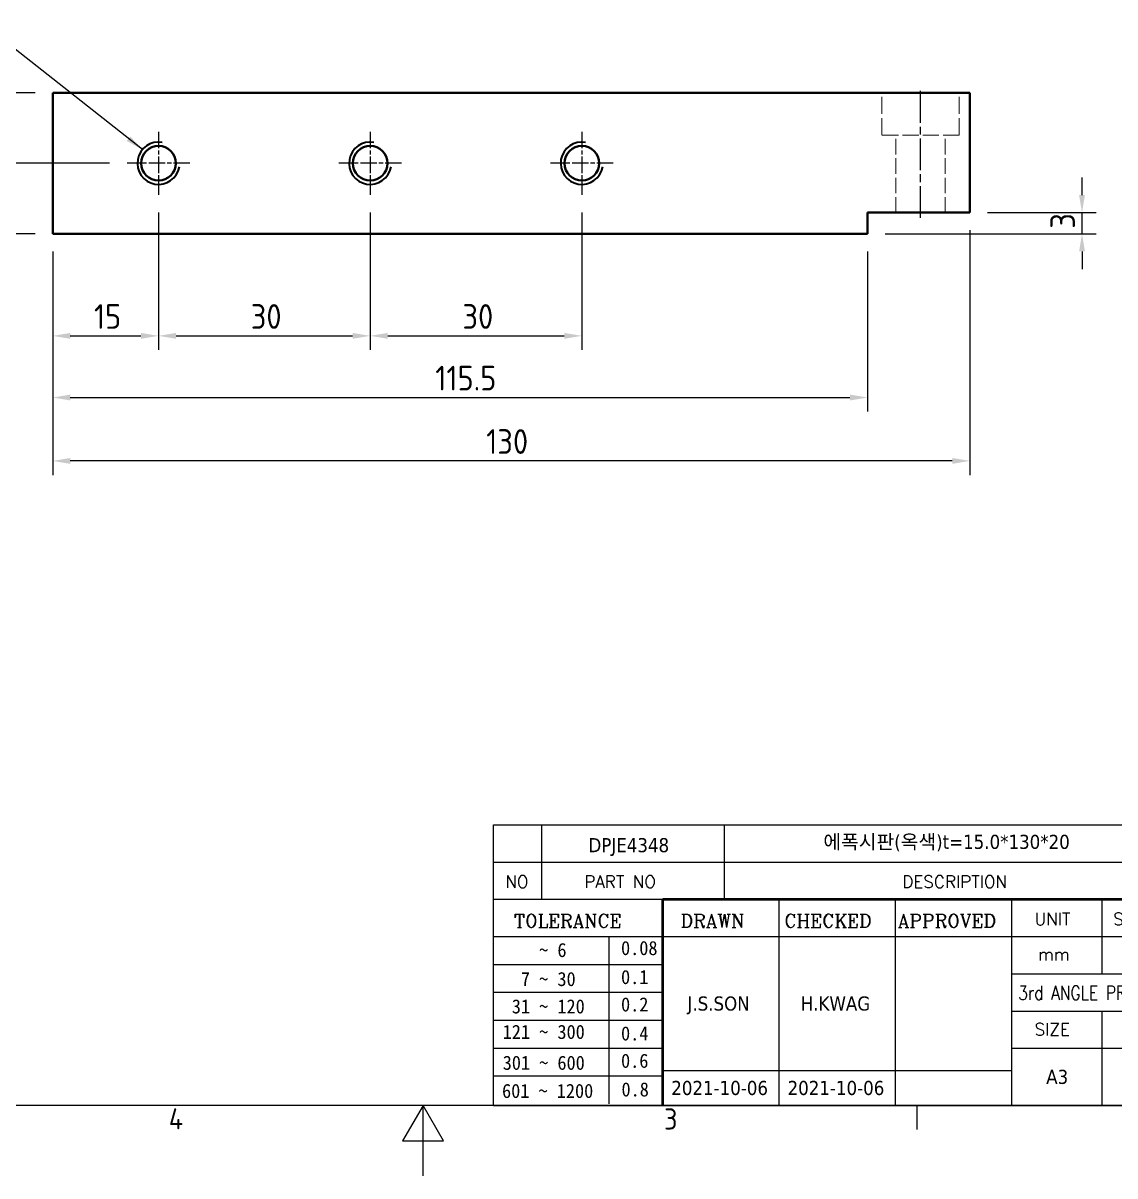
# Model space of a CAD drawing. Header units: millimetres. Extents: x 0 to 2375, y 0 to 3360.
# Drawn here: x 1663.3 to 1818.1, y 1507.4 to 1670.9 of the extents above; entities that cross this region are included whole.
import ezdxf
from ezdxf.enums import TextEntityAlignment as Align

# ---------------------------------------------------------------- set-up
doc = ezdxf.new("R2010")
doc.units = ezdxf.units.MM
doc.linetypes.add('DPJE4348$0$CHAIN', pattern=[0.35429999999999995, 0.2362, -0.0295, 0.0591, -0.0295])
doc.linetypes.add('DPJE4348$0$DASHED', pattern=[0.2067, 0.1654, -0.0413])
for name, color, linetype, lineweight in [('DPJE4348$0$가려진 것(ISO)', 2, 'DPJE4348$0$DASHED', 18), ('DPJE4348$0$가시적인 것(ISO)', 3, 'Continuous', 40), ('DPJE4348$0$가시적인 좁은 것(ISO)', 3, 'Continuous', 35), ('DPJE4348$0$경계(ISO)', 7, 'Continuous', 25), ('DPJE4348$0$기호(ISO)', 5, 'Continuous', 25), ('DPJE4348$0$제목(ISO)', 5, 'Continuous', 50), ('DPJE4348$0$중심 표식(ISO)', 1, 'Continuous', 25), ('DPJE4348$0$중심선(ISO)', 1, 'Continuous', 25), ('DPJE4348$0$치수(ISO)', 2, 'Continuous', 25)]:
    doc.layers.add(name, color=color, linetype=linetype, lineweight=lineweight)
doc.styles.add('DPJE4348$0$HAN_291', font='')
doc.styles.add('DPJE4348$0$RC_284', font='ROMANC.shx')
doc.styles.add('DPJE4348$0$RC_287', font='ROMANC.shx')
doc.styles.add('DPJE4348$0$문자 텍스트_PSTEK_POSCO', font='isocp.shx')
doc.styles.add('DPJE4348$0$치수 텍스트_PSTEK_POSCO', font='isocp.shx')
doc.styles.add('DPJE4348$0$텍스트 스타일198', font='tahoma.ttf')
doc.styles.add('DPJE4348$0$텍스트 스타일333', font='ROMANC.shx', dxfattribs={"width": 0.800000011920929})
doc.styles.get('DPJE4348$0$HAN_291').set_extended_font_data('GulimChe')
doc.dimstyles.new('DPJE4348$0$치수_PSTEK_POSCO', dxfattribs={"dimtxt": 3.5, "dimasz": 2.5, "dimexe": 2, "dimexo": 2.5, "dimgap": 1, "dimtad": 1, "dimrnd": 1e-08, "dimdsep": 46, "dimtxsty": 'DPJE4348$0$치수 텍스트_PSTEK_POSCO', "dimcen": 0.09, "dimdle": 10, "dimclrd": 7, "dimclre": 7, "dimclrt": 2, "dimadec": 1, "dimazin": 2, "dimtfac": 1, "dimtmove": 0, "dimatfit": 3, "dimfxl": 0, "dimtolj": 1, "dimlwd": -1, "dimlwe": -1, "dimarcsym": 0})
doc.dimstyles.new('DPJE4348$0$치수_PSTEK_POSCO$7', dxfattribs={"dimtxt": 3.5, "dimasz": 2.5, "dimexe": 2, "dimexo": 2.5, "dimgap": 1, "dimtad": 1, "dimrnd": 1e-08, "dimdsep": 46, "dimtxsty": 'DPJE4348$0$치수 텍스트_PSTEK_POSCO', "dimcen": 0.09, "dimdle": 10, "dimclrd": 7, "dimclre": 7, "dimclrt": 2, "dimadec": 1, "dimazin": 2, "dimtfac": 1, "dimtmove": 0, "dimatfit": 3, "dimfxl": 0, "dimtolj": 1, "dimlwd": -1, "dimlwe": -1, "dimarcsym": 0})

# ---------------------------------------------------------------- blocks, each defined once
blk = doc.blocks.new('DPJE4348$0$경계 Default Border')
at = {"layer": 'DPJE4348$0$경계(ISO)'}
blk.add_line((280, 10), (280, 6.599999666213989), dxfattribs=at)
at = {"layer": 'DPJE4348$0$경계(ISO)', "flags": 128}
for points in [[(10, 10), (10, 287.0000076293945), (410, 287.0000076293945), (410, 10), (10, 10)], [(210, 0), (210, 10), (207.1132469177246, 5), (212.8867530822754, 5), (210, 10)]]:
    blk.add_lwpolyline(points, dxfattribs=at)
at = {"layer": 'DPJE4348$0$경계(ISO)', "color": 2, "char_height": 3.00000011920929, "attachment_point": 7, "style": 'DPJE4348$0$문자 텍스트_PSTEK_POSCO'}
for s, insert in [('4', (173.9734701308116, 6.59999988079071)), ('3', (244.1685395229535, 6.57139439638704))]:
    blk.add_mtext(s, dxfattribs=dict(at, insert=insert))
blk = doc.blocks.new('DPJE4348$0$제목 블록 PSTEK')
at = {"color": 180}
for p, q in [((182.475792979055, 11.79100474011392), (182.4757929790549, 51.56524660363496)), ((182.4757929790549, 51.56524660363496), (372.4757929537551, 51.56524660363496)), ((189.2651435055721, 51.56524660363496), (189.2651435055722, 41.00524660363494)), ((215.2152739891528, 41.00524660363494), (215.2152739891528, 51.56524660363496)), ((182.475792979055, 46.2852466036349), (372.4757929537551, 46.28524660363492)), ((182.475792979055, 41.00524660363493), (206.451475290024, 41.00524660363493)), ((222.9401812389276, 11.79100474011392), (222.9401812389276, 41.00524660363494)), ((239.4288871878316, 11.79100474011392), (239.4288871878316, 41.00524660363494)), ((255.9175931367356, 11.79100474011392), (255.9175931367356, 41.00524660363494)), ((268.6918866058747, 41.00524660363494), (268.6918866058747, 30.44524660363498)), ((182.475792979055, 35.72524660363497), (206.451475290024, 35.72524660363497)), ((198.8621818849491, 12.02524660363491), (198.8621818849491, 35.72524660363497)), ((206.451475290024, 35.72524660363497), (372.4757929537551, 35.72524660363497)), ((182.475792979055, 31.77524660363492), (206.451475290024, 31.77524660363492)), ((255.917593136736, 30.44524660363498), (372.4757929537552, 30.44524660363501)), ((182.475792979055, 27.82524660363487), (206.451475290024, 27.82524660363487)), ((255.9175931367359, 25.16524660363502), (372.4757929537552, 25.165246603635)), ((268.6918866058744, 25.16524660363502), (268.6918866058744, 11.79100474011392)), ((182.475792979055, 23.87524660363505), (206.451475290024, 23.87524660363505)), ((182.475792979055, 19.92524660363478), (206.451475290024, 19.92524660363478)), ((255.9175931367359, 19.88524660363481), (310.0881549537553, 19.88524660363481)), ((206.451475290024, 16.74100474011396), (255.9175931367359, 16.74100474011396)), ((182.475792979055, 15.97524660363496), (206.451475290024, 15.97524660363496)), ((182.475792979055, 11.79100474011392), (372.4757929537551, 11.79100474011389))]:
    blk.add_line(p, q, dxfattribs=at)
at = {"color": 7, "lineweight": 50}
for p, q in [((206.4514752900237, 11.79100474011392), (206.4514752900237, 41.00524660363494)), ((206.451475290024, 41.00524660363494), (372.4757929537551, 41.00524660363496))]:
    blk.add_line(p, q, dxfattribs=at)
at = {"layer": 'DPJE4348$0$제목(ISO)', "lineweight": 18}
blk.add_line((182.475792979055, 35.72500474011393), (182.475792979055, 11.79100474011392), dxfattribs=at)
at = {"color": 2}
for s, height, style, p in [('NO', 1.742399930953979, 'DPJE4348$0$RC_284', (184.135398793432, 42.62317362549192)), ('PART NO', 1.742399930953979, 'DPJE4348$0$RC_284', (195.3359407378685, 42.62317362549192)), ('DESCRIPTION', 1.742399930953979, 'DPJE4348$0$RC_284', (240.4025565652523, 42.62317362549192)), (' TOLERANCE', 1.899999976158142, 'DPJE4348$0$RC_287', (184.0872874387979, 37.00893196870329)), ('DRAWN', 1.899999976158142, 'DPJE4348$0$RC_287', (208.9766620976279, 37.00893196870329)), ('CHECKED', 1.899999976158142, 'DPJE4348$0$RC_287', (223.6856844514997, 37.00893196870329)), ('APPROVED', 1.899999976158142, 'DPJE4348$0$RC_287', (239.7795453577791, 37.00893196870329)), ('UNIT', 1.742399930953979, 'DPJE4348$0$RC_284', (259.1652673287452, 37.34317362549218)), ('SCALE', 1.742399930953979, 'DPJE4348$0$RC_284', (270.2934779252897, 37.34317362549218)), ('    ~ 6', 2.000000029802322, 'DPJE4348$0$HAN_291', (183.7721304966814, 32.8176515608431)), ('0.08', 2.000000029802322, 'DPJE4348$0$HAN_291', (200.5467345600617, 33.09873600004101)), ('mm', 1.742399930953979, 'DPJE4348$0$RC_284', (259.6505418159997, 32.3543089683787)), ('  7 ~ 30', 2.000000029802322, 'DPJE4348$0$HAN_291', (183.7721304966814, 28.70538114822415)), ('0.1', 2.000000029802322, 'DPJE4348$0$HAN_291', (200.5467345600617, 28.98646558742206)), (' 31 ~ 120', 2.000000029802322, 'DPJE4348$0$HAN_291', (183.7721304966814, 24.82628181916237)), ('0.2', 2.000000029802322, 'DPJE4348$0$HAN_291', (200.5467345600617, 25.10736625836028)), ('121 ~ 300', 2.000000029802322, 'DPJE4348$0$HAN_291', (183.7721304966814, 21.21401206133254)), ('0.4', 2.000000029802322, 'DPJE4348$0$HAN_291', (200.5467345600617, 20.99509650053045)), ('SIZE', 1.742399930953979, 'DPJE4348$0$RC_284', (259.1652673287452, 21.69497768947366)), ('301 ~ 600', 2.000000029802322, 'DPJE4348$0$HAN_291', (183.7721304966814, 16.83491273227077)), ('0.6', 2.000000029802322, 'DPJE4348$0$HAN_291', (200.5467345600617, 17.11599717146868)), ('601 ~ 1200', 2.000000029802322, 'DPJE4348$0$HAN_291', (183.6802025156883, 12.84759660881125)), ('0.8', 2.000000029802322, 'DPJE4348$0$HAN_291', (200.6097246063884, 13.05732192299702))]:
    blk.add_text(s, height=height, dxfattribs=dict(at, style=style)).set_placement(p)
at = {"color": 2, "style": 'DPJE4348$0$텍스트 스타일333', "width": 0.7999999523162842}
blk.add_text('3rd ANGLE PROJ.', height=2.000000029802322, dxfattribs=at).set_placement((256.8430306642954, 26.76148381654429))
at = {"layer": 'DPJE4348$0$제목(ISO)', "color": 7, "style": 'DPJE4348$0$텍스트 스타일198'}
for tag, p in [('부품_번호_001', (195.9273773066897, 47.68004260027597)), ('설명_001', (229.2260839200747, 48.15254980701407)), ('재질_001', (291.2778562714267, 47.92524658873383)), ("3._Q'TY_001", (312.7327037478922, 47.90442724658342)), ('질량\\P3;_001', (350.3046145639351, 48.1643332276222)), ('1._MODEL_NAME_001', (327.5112644911985, 37.53784565107739)), ('제목_001', (335.5349605450116, 32.12134216388962)), ('부품_번호_001', (334.5866175599215, 26.80524658873385)), ('설계자_001', (209.9617784961493, 25.2331256569733)), ('점검자_001', (226.0119350765306, 25.23446884033784)), ('시트_크기_001', (260.8070904198416, 14.8381256569732)), ('프로젝트_001', (277.1876237937241, 14.84345188874365)), ('작성_날짜_001', (207.661576984372, 13.26600472521278)), ('점검_날짜_001', (224.150282933276, 13.26600472521278))]:
    blk.add_attdef(tag, p, '', height=2.000000029802322, dxfattribs=at)
for tag, p in [('4._COLOR', (327.6805273250926, 48.92524660363493)), ('엔지니어링_승인자', (247.673240162284, 26.23312567187446)), ('엔지니어링_승인_날짜', (247.6732401622839, 14.26600474011394))]:
    blk.add_attdef(tag, text='', height=2.000000029802322, dxfattribs=at).set_placement(p, align=Align.MIDDLE_CENTER)
blk = doc.blocks.new('*D194')
at = {"layer": 'Defpoints', "color": 0}
for p in [(172.5131629520055, 139.0908754985441), (157.5131629520055, 133.5493754985441), (172.5131629520055, 119.0816407621013)]:
    blk.add_point(p, dxfattribs=at)
at = {"layer": 'DPJE4348$0$치수(ISO)', "color": 7}
for p, q in [((172.5131629520055, 136.5908754985441), (172.5131629520055, 117.0816407621013)), ((157.5131629520055, 131.0493754985441), (157.5131629520055, 117.0816407621013)), ((160.0131629520055, 119.0816407621013), (170.0131629520055, 119.0816407621013))]:
    blk.add_line(p, q, dxfattribs=at)
for points in [[(160.0131629520055, 119.498307428768), (160.0131629520055, 118.6649740954346), (157.5131629520055, 119.0816407621013)], [(170.0131629520055, 119.498307428768), (170.0131629520055, 118.6649740954346), (172.5131629520055, 119.0816407621013)]]:
    blk.add_solid(points, dxfattribs=at)
at = {"layer": 'DPJE4348$0$치수(ISO)', "color": 2, "insert": (163.3656755785902, 121.8316407621013), "char_height": 3.5, "attachment_point": 4, "style": 'DPJE4348$0$치수 텍스트_PSTEK_POSCO'}
blk.add_mtext('\\A1;15', dxfattribs=at)
blk = doc.blocks.new('*D195')
at = {"layer": 'Defpoints', "color": 0}
for p in [(172.5131629520055, 139.0908754985441), (202.5131629520055, 139.0908754985441), (202.5131629520055, 119.0816407621013)]:
    blk.add_point(p, dxfattribs=at)
at = {"layer": 'DPJE4348$0$치수(ISO)', "color": 7}
for p, q in [((172.5131629520055, 136.5908754985441), (172.5131629520055, 117.0816407621013)), ((202.5131629520055, 136.5908754985441), (202.5131629520055, 117.0816407621013)), ((175.0131629520055, 119.0816407621013), (200.0131629520055, 119.0816407621013))]:
    blk.add_line(p, q, dxfattribs=at)
for points in [[(175.0131629520055, 119.498307428768), (175.0131629520055, 118.6649740954346), (172.5131629520055, 119.0816407621013)], [(200.0131629520055, 119.498307428768), (200.0131629520055, 118.6649740954346), (202.5131629520055, 119.0816407621013)]]:
    blk.add_solid(points, dxfattribs=at)
at = {"layer": 'DPJE4348$0$치수(ISO)', "color": 2, "insert": (185.5867849992496, 121.8316407621013), "char_height": 3.5, "attachment_point": 4, "style": 'DPJE4348$0$치수 텍스트_PSTEK_POSCO'}
blk.add_mtext('\\A1;30', dxfattribs=at)
blk = doc.blocks.new('*D196')
at = {"layer": 'Defpoints', "color": 0}
for p in [(202.5131629520055, 139.0908754985441), (232.5131629520055, 139.0908754985441), (232.5131629520055, 119.0816407621013)]:
    blk.add_point(p, dxfattribs=at)
at = {"layer": 'DPJE4348$0$치수(ISO)', "color": 7}
for p, q in [((202.5131629520055, 136.5908754985441), (202.5131629520055, 117.0816407621013)), ((232.5131629520055, 136.5908754985441), (232.5131629520055, 117.0816407621013)), ((205.0131629520055, 119.0816407621013), (230.0131629520055, 119.0816407621013))]:
    blk.add_line(p, q, dxfattribs=at)
for points in [[(205.0131629520055, 119.498307428768), (205.0131629520055, 118.6649740954346), (202.5131629520055, 119.0816407621013)], [(230.0131629520055, 119.498307428768), (230.0131629520055, 118.6649740954346), (232.5131629520055, 119.0816407621013)]]:
    blk.add_solid(points, dxfattribs=at)
at = {"layer": 'DPJE4348$0$치수(ISO)', "color": 2, "insert": (215.5867849992496, 121.8316407621013), "char_height": 3.5, "attachment_point": 4, "style": 'DPJE4348$0$치수 텍스트_PSTEK_POSCO'}
blk.add_mtext('\\A1;30', dxfattribs=at)
blk = doc.blocks.new('*D197')
at = {"layer": 'Defpoints', "color": 0}
for p in [(157.5131629520055, 133.5493754985441), (273.0131629520055, 133.5493754985441), (273.0131629520055, 110.3431640705146)]:
    blk.add_point(p, dxfattribs=at)
at = {"layer": 'DPJE4348$0$치수(ISO)', "color": 7}
for p, q in [((157.5131629520055, 131.0493754985441), (157.5131629520055, 108.3431640705146)), ((273.0131629520055, 131.0493754985441), (273.0131629520055, 108.3431640705146)), ((160.0131629520055, 110.3431640705146), (270.5131629520055, 110.3431640705146))]:
    blk.add_line(p, q, dxfattribs=at)
for points in [[(160.0131629520055, 110.7598307371813), (160.0131629520055, 109.9264974038479), (157.5131629520055, 110.3431640705146)], [(270.5131629520055, 110.7598307371813), (270.5131629520055, 109.9264974038479), (273.0131629520055, 110.3431640705146)]]:
    blk.add_solid(points, dxfattribs=at)
at = {"layer": 'DPJE4348$0$치수(ISO)', "color": 2, "insert": (211.7406755785902, 113.0931640705146), "char_height": 3.5, "attachment_point": 4, "style": 'DPJE4348$0$치수 텍스트_PSTEK_POSCO'}
blk.add_mtext('\\A1;115.5', dxfattribs=at)
blk = doc.blocks.new('*D198')
at = {"layer": 'Defpoints', "color": 0}
for p in [(287.5131629520055, 136.5493754985441), (157.5131629520055, 133.5493754985441), (157.5131629520055, 101.3550166163111)]:
    blk.add_point(p, dxfattribs=at)
at = {"layer": 'DPJE4348$0$치수(ISO)', "color": 7}
for p, q in [((287.5131629520055, 134.0493754985441), (287.5131629520055, 99.3550166163111)), ((157.5131629520055, 131.0493754985441), (157.5131629520055, 99.3550166163111)), ((285.0131629520055, 101.3550166163111), (160.0131629520055, 101.3550166163111))]:
    blk.add_line(p, q, dxfattribs=at)
for points in [[(160.0131629520055, 101.7716832829778), (160.0131629520055, 100.9383499496444), (157.5131629520055, 101.3550166163111)], [(285.0131629520055, 101.7716832829778), (285.0131629520055, 100.9383499496444), (287.5131629520055, 101.3550166163111)]]:
    blk.add_solid(points, dxfattribs=at)
at = {"layer": 'DPJE4348$0$치수(ISO)', "color": 2, "insert": (218.9617849992496, 104.1050166163111), "char_height": 3.5, "attachment_point": 4, "style": 'DPJE4348$0$치수 텍스트_PSTEK_POSCO'}
blk.add_mtext('\\A1;130', dxfattribs=at)
blk = doc.blocks.new('*D199')
at = {"layer": 'Defpoints', "color": 0}
for p in [(147.5131629520056, 143.5493754985441), (168.0546629520055, 143.5493754985441), (157.5131629520055, 133.5493754985441)]:
    blk.add_point(p, dxfattribs=at)
at = {"layer": 'DPJE4348$0$치수(ISO)', "color": 7}
for p, q in [((165.5546629520055, 143.5493754985441), (145.5131629520056, 143.5493754985441)), ((147.5131629520056, 136.0493754985441), (147.5131629520056, 141.0493754985441)), ((155.0131629520055, 133.5493754985441), (145.5131629520056, 133.5493754985441))]:
    blk.add_line(p, q, dxfattribs=at)
for points in [[(147.0964962853389, 141.0493754985441), (147.9298296186722, 141.0493754985441), (147.5131629520056, 143.5493754985441)], [(147.0964962853389, 136.0493754985441), (147.9298296186722, 136.0493754985441), (147.5131629520056, 133.5493754985441)]]:
    blk.add_solid(points, dxfattribs=at)
at = {"layer": 'DPJE4348$0$치수(ISO)', "color": 2, "insert": (144.7631629520055, 136.9729975457882), "char_height": 3.5, "attachment_point": 4, "rotation": 90, "style": 'DPJE4348$0$치수 텍스트_PSTEK_POSCO'}
blk.add_mtext('\\A1;10', dxfattribs=at)
blk = doc.blocks.new('*D200')
at = {"layer": 'Defpoints', "color": 0}
for p in [(137.5131629520056, 153.5493754985441), (157.5131629520055, 153.5493754985441), (157.5131629520055, 133.5493754985441)]:
    blk.add_point(p, dxfattribs=at)
at = {"layer": 'DPJE4348$0$치수(ISO)', "color": 7}
for p, q in [((155.0131629520055, 153.5493754985441), (135.5131629520056, 153.5493754985441)), ((137.5131629520056, 136.0493754985441), (137.5131629520056, 151.0493754985441)), ((155.0131629520055, 133.5493754985441), (135.5131629520056, 133.5493754985441))]:
    blk.add_line(p, q, dxfattribs=at)
for points in [[(137.0964962853389, 151.0493754985441), (137.9298296186722, 151.0493754985441), (137.5131629520056, 153.5493754985441)], [(137.0964962853389, 136.0493754985441), (137.9298296186722, 136.0493754985441), (137.5131629520056, 133.5493754985441)]]:
    blk.add_solid(points, dxfattribs=at)
at = {"layer": 'DPJE4348$0$치수(ISO)', "color": 2, "insert": (134.7628184638166, 141.5785585694102), "char_height": 3.5, "attachment_point": 4, "rotation": 90, "style": 'DPJE4348$0$치수 텍스트_PSTEK_POSCO'}
blk.add_mtext('\\A1;20', dxfattribs=at)
blk = doc.blocks.new('*D201')
at = {"layer": 'Defpoints', "color": 0}
for p in [(287.5131629520055, 136.5493754985441), (303.4055081633092, 136.5493754985441), (273.0131629520055, 133.5493754985441)]:
    blk.add_point(p, dxfattribs=at)
at = {"layer": 'DPJE4348$0$치수(ISO)', "color": 7}
for p, q in [((303.4055081633092, 139.0493754985441), (303.4055081633092, 141.5493754985441)), ((290.0131629520055, 136.5493754985441), (305.4055081633092, 136.5493754985441)), ((303.4055081633092, 133.5493754985441), (303.4055081633092, 136.5493754985441)), ((275.5131629520055, 133.5493754985441), (305.4055081633092, 133.5493754985441)), ((303.4055081633092, 131.0493754985441), (303.4055081633092, 128.5493754985441))]:
    blk.add_line(p, q, dxfattribs=at)
for points in [[(302.9888414966425, 139.0493754985441), (303.8221748299759, 139.0493754985441), (303.4055081633092, 136.5493754985441)], [(302.9888414966425, 131.0493754985441), (303.8221748299759, 131.0493754985441), (303.4055081633092, 133.5493754985441)]]:
    blk.add_solid(points, dxfattribs=at)
at = {"layer": 'DPJE4348$0$치수(ISO)', "color": 2, "insert": (300.6555081633092, 134.2768881251288), "char_height": 3.5, "attachment_point": 4, "rotation": 90, "style": 'DPJE4348$0$치수 텍스트_PSTEK_POSCO'}
blk.add_mtext('\\A1;3', dxfattribs=at)
blk = doc.blocks.new('DPJE4348')
at = {"layer": 'DPJE4348$0$가려진 것(ISO)', "ltscale": 14.5137882232666}
for p, q in [((275.0131629520055, 147.5493754985441), (275.0131629520055, 153.5493754985441)), ((286.0131629520055, 147.5493754985441), (286.0131629520055, 153.5493754985441))]:
    blk.add_line(p, q, dxfattribs=at)
at = {"layer": 'DPJE4348$0$가려진 것(ISO)', "ltscale": 13.93223667144775}
blk.add_line((286.0131629520055, 147.5493754985441), (275.0131629520055, 147.5493754985441), dxfattribs=at)
at = {"layer": 'DPJE4348$0$가려진 것(ISO)', "ltscale": 13.30430603027344}
for p, q in [((277.0131629520056, 136.5493754985441), (277.0131629520056, 147.5493754985441)), ((284.0131629520055, 136.5493754985441), (284.0131629520055, 147.5493754985441))]:
    blk.add_line(p, q, dxfattribs=at)
at = {"layer": 'DPJE4348$0$가시적인 것(ISO)'}
for p, q in [((157.5131629520055, 153.5493754985441), (157.5131629520055, 133.5493754985441)), ((287.5131629520055, 153.5493754985441), (157.5131629520055, 153.5493754985441)), ((287.5131629520055, 136.5493754985441), (287.5131629520055, 153.5493754985441)), ((273.0131629520055, 133.5493754985441), (273.0131629520055, 136.5493754985441)), ((273.0131629520055, 136.5493754985441), (287.5131629520055, 136.5493754985441)), ((157.5131629520055, 133.5493754985441), (273.0131629520055, 133.5493754985441))]:
    blk.add_line(p, q, dxfattribs=at)
for centre in [(172.5131629520055, 143.5493754985441), (202.5131629520055, 143.5493754985441), (232.5131629520055, 143.5493754985441)]:
    blk.add_circle(centre, 2.4585, dxfattribs=at)
at = {"layer": 'DPJE4348$0$가시적인 좁은 것(ISO)'}
for centre, radius, start, end in [((172.5131629520055, 143.5493754985441), 3.000000000000009, 80.00000000000148, 349.9999999999505), ((202.5131629520055, 143.5493754985441), 3.000000000000008, 80.00000000000148, 349.9999999999505), ((232.5131629520055, 143.5493754985441), 3.000000000000005, 80.00000000000216, 349.9999999999508)]:
    blk.add_arc(centre, radius, start, end, dxfattribs=at)
at = {"layer": 'DPJE4348$0$중심 표식(ISO)', "linetype": 'DPJE4348$0$CHAIN', "ltscale": 9.908536911010742}
for p, q in [((172.5131629520055, 148.0078754985441), (172.5131629520055, 139.0908754985441)), ((202.5131629520055, 148.0078754985441), (202.5131629520055, 139.0908754985441)), ((232.5131629520055, 148.0078754985441), (232.5131629520055, 139.0908754985441)), ((176.9716629520055, 143.5493754985441), (168.0546629520055, 143.5493754985441)), ((206.9716629520055, 143.5493754985441), (198.0546629520055, 143.5493754985441)), ((236.9716629520055, 143.5493754985441), (228.0546629520055, 143.5493754985441))]:
    blk.add_line(p, q, dxfattribs=at)
at = {"layer": 'DPJE4348$0$중심선(ISO)', "linetype": 'DPJE4348$0$CHAIN', "ltscale": 19.05165100097656}
blk.add_line((280.5131629520055, 135.7993754985441), (280.5131629520055, 154.2993754985441), dxfattribs=at)
blk.add_blockref('DPJE4348$0$경계 Default Border', (0, 0))
ref = blk.add_blockref('DPJE4348$0$제목 블록 PSTEK', (37.52420704624484, -1.791004740113895))
ref.add_attrib('설계자_001', 'J.S.SON', (247.4859855423942, 23.4421209168594), dxfattribs={"layer": 'DPJE4348$0$제목(ISO)', "color": 7, "height": 2.000000029802322, "style": 'DPJE4348$0$텍스트 스타일198'})
ref.add_attrib('점검자_001', 'H.KWAG', (263.5361421227753, 23.44346410022394), dxfattribs={"layer": 'DPJE4348$0$제목(ISO)', "color": 7, "height": 2.000000029802322, "style": 'DPJE4348$0$텍스트 스타일198'})
ref.add_attrib('시트_크기_001', 'A3', (298.3312974660864, 13.04712091685931), dxfattribs={"layer": 'DPJE4348$0$제목(ISO)', "color": 7, "height": 2.000000029802322, "style": 'DPJE4348$0$텍스트 스타일198'})
ref.add_attrib('점검_날짜_001', '2021-10-06', (261.6744899795208, 11.47499998509889), dxfattribs={"layer": 'DPJE4348$0$제목(ISO)', "color": 7, "height": 2.000000029802322, "style": 'DPJE4348$0$텍스트 스타일198'})
ref.add_attrib('작성_날짜_001', '2021-10-06', (245.1857840306169, 11.47499998509889), dxfattribs={"layer": 'DPJE4348$0$제목(ISO)', "color": 7, "height": 2.000000029802322, "style": 'DPJE4348$0$텍스트 스타일198'})
ref.add_attrib('부품_번호_001', 'DPJE4348', (372.1108246061663, 25.01424184861995), dxfattribs={"layer": 'DPJE4348$0$제목(ISO)', "color": 7, "height": 2.000000029802322, "style": 'DPJE4348$0$텍스트 스타일198'})
ref.add_attrib('설명_001', '에폭시판(옥색)t=15.0*130*20', (266.7502909663196, 46.36154506690018), dxfattribs={"layer": 'DPJE4348$0$제목(ISO)', "color": 7, "height": 2.000000029802322, "style": 'DPJE4348$0$텍스트 스타일198'})
ref.add_attrib('부품_번호_001', 'DPJE4348', (233.4515843529345, 45.88903786016208), dxfattribs={"layer": 'DPJE4348$0$제목(ISO)', "color": 7, "height": 2.000000029802322, "style": 'DPJE4348$0$텍스트 스타일198'})
at = {"layer": 'DPJE4348$0$치수(ISO)', "color": 7}
for base, p1, p2, angle, override, picture, middle in [((137.5131629520056, 153.5493754985441), (157.5131629520055, 133.5493754985441), (157.5131629520055, 153.5493754985441), 270, {"dimdec": 2, "dimtp": 0, "dimtm": -0, "dimtdec": 2, "dimtofl": 0, "dimatfit": 1}, '*D200', (137.5131629520055, 143.549375498544)), ((147.5131629520056, 143.5493754985441), (157.5131629520055, 133.5493754985441), (168.0546629520055, 143.5493754985441), 270, {"dimdec": 2, "dimtp": 0, "dimtm": -0, "dimtdec": 2, "dimtofl": 0, "dimatfit": 1}, '*D199', (147.5131629520055, 138.5493754985441)), ((303.4055081633092, 136.5493754985441), (273.0131629520055, 133.5493754985441), (287.5131629520055, 136.5493754985441), 270, {"dimdec": 2, "dimtp": 0, "dimtm": -0, "dimtdec": 2, "dimtofl": 1, "dimatfit": 1}, '*D201', (303.4055081633092, 135.0493754985441)), ((172.5131629520055, 119.0816407621013), (157.5131629520055, 133.5493754985441), (172.5131629520055, 139.0908754985441), 180, {"dimdec": 2, "dimtp": 0, "dimtm": -0, "dimtdec": 2, "dimtofl": 0, "dimatfit": 1}, '*D194', (165.0131629520055, 119.0816407621013)), ((202.5131629520055, 119.0816407621013), (172.5131629520055, 139.0908754985441), (202.5131629520055, 139.0908754985441), 180, {"dimdec": 2, "dimtp": 0, "dimtm": -0, "dimtdec": 2, "dimtofl": 0, "dimatfit": 1}, '*D195', (187.5131629520055, 119.0816407621013)), ((232.5131629520055, 119.0816407621013), (202.5131629520055, 139.0908754985441), (232.5131629520055, 139.0908754985441), 180, {"dimdec": 2, "dimtp": 0, "dimtm": -0, "dimtdec": 2, "dimtofl": 0, "dimatfit": 1}, '*D196', (217.5131629520055, 119.0816407621013)), ((273.0131629520055, 110.3431640705146), (157.5131629520055, 133.5493754985441), (273.0131629520055, 133.5493754985441), 180, {"dimdec": 2, "dimtp": 0, "dimtm": -0, "dimtdec": 2, "dimtofl": 0, "dimatfit": 1}, '*D197', (216.0131629520055, 110.3431640705146))]:
    dim = blk.add_linear_dim(base=base, p1=p1, p2=p2, angle=angle, dimstyle='DPJE4348$0$치수_PSTEK_POSCO', override=override, dxfattribs=at)
    dim.commit()
    dim.dimension.update_dxf_attribs({"geometry": picture, "text_midpoint": middle, "dimtype": 128})
dim = blk.add_linear_dim(base=(157.5131629520055, 101.3550166163111), p1=(287.5131629520055, 136.5493754985441), p2=(157.5131629520055, 133.5493754985441), dimstyle='DPJE4348$0$치수_PSTEK_POSCO', override={"dimdec": 2, "dimtp": 0, "dimtm": -0, "dimtdec": 2, "dimtofl": 0, "dimatfit": 1}, dxfattribs=at)
dim.commit()
dim.dimension.update_dxf_attribs({"geometry": '*D198', "text_midpoint": (221.7631629520055, 101.3550166163111), "dimtype": 128})
at = {"layer": 'DPJE4348$0$기호(ISO)', "color": 7, "annotation_type": 0, "has_hookline": 1, "hookline_direction": 1, "text_width": 13.64999976754189}
blk.add_leader([(170.2210730667398, 145.4849177889275), (151.2970907349824, 160.4554400769263), (148.7970907349824, 160.4554400769263)], dimstyle='DPJE4348$0$치수_PSTEK_POSCO$7', override={"dimtad": 0}, dxfattribs=at)

msp = doc.modelspace()

# ---------------------------------------------------------------- block references
msp.add_blockref('DPJE4348', (1509.999995577346, 1507.439703936045))

doc.saveas('drawing.dxf')
